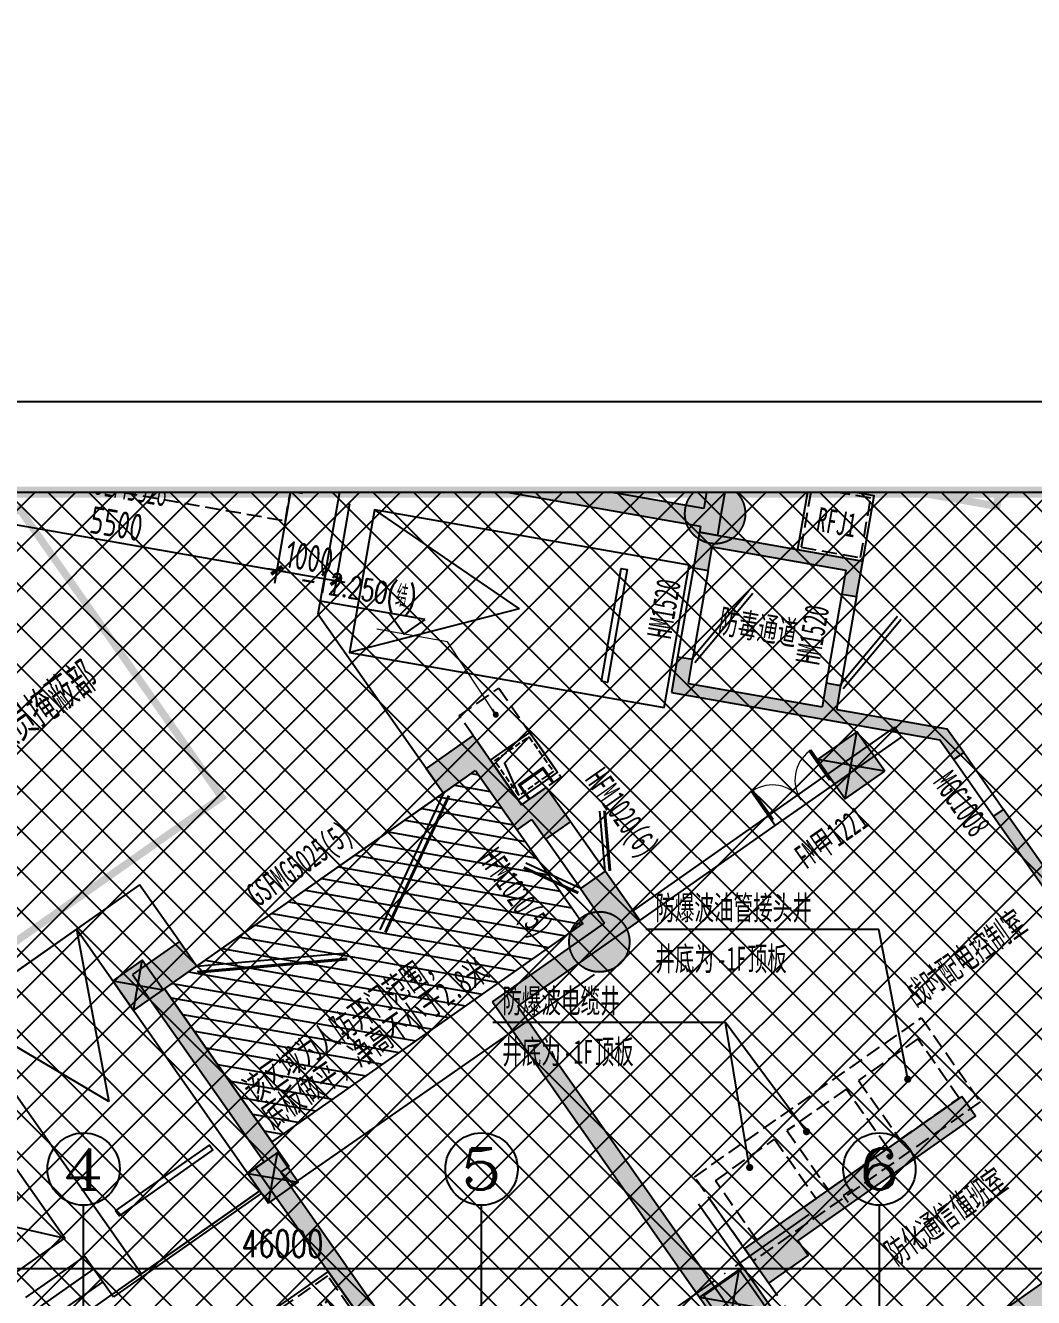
# Model space of a CAD drawing. Header units: millimetres. Extents: x 12325263 to 13848842, y -1463133 to 573208.
# Drawn here: x 12577032 to 12593753, y -1047318 to -1026216 of the extents above; entities that cross this region are included whole.
import ezdxf
from ezdxf.enums import TextEntityAlignment as Align
from ezdxf.xclip import XClip

# ---------------------------------------------------------------- set-up
doc = ezdxf.new("R2010")
doc.units = ezdxf.units.MM
doc.header["$LTSCALE"] = 1000
doc.header["$XCLIPFRAME"] = 0
for name, pattern in [('-2F平面$0$__DASH', [0.35, 0.25, -0.1]), ('-2F平面$0$DASH', [0.35, 0.25, -0.1]), ('__DASH', [0.35, 0.25, -0.1]), ('DASH', [0.35, 0.25, -0.1]), ('DOTE', [2.42, 2, -0.2, 0.02, -0.2])]:
    doc.linetypes.add(name, pattern=pattern)
for name, color, linetype in [('-2F平面$0$DIM-ELEV', 3, 'Continuous'), ('-2F平面$0$DIM-OTHER', 3, 'Continuous'), ('-2F平面$0$DIM_ELEV', 3, 'Continuous'), ('-2F平面$0$JZ-集水井', 5, 'Continuous'), ('-2F平面$0$PARTS-CAR公寓', 240, 'Continuous'), ('-2F平面$0$WALL-PARAPET', 7, 'Continuous'), ('-2F平面$0$WALL-SHATCH', 8, 'Continuous'), ('-3F平面$0$PARTS-CAR商业', 160, 'Continuous'), ('56号楼地下室墙柱$0$0q-柱0', 3, 'Continuous'), ('56号楼地下室墙柱$0$0q-柱填充', 5, 'Continuous'), ('A-AXIS', 16, 'DOTE'), ('A-COLS', 6, 'Continuous'), ('A-WALL-PATT', 8, 'Continuous'), ('A_WALL(防火墙)', 151, 'Continuous'), ('AXIS', 3, 'Continuous'), ('AXIS_TEXT', 7, 'Continuous'), ('DIM-PUB-4', 3, 'Continuous'), ('DRWD-F-TEXT', 142, 'Continuous'), ('DRWD-WINDOW', 2, 'Continuous'), ('fit', 2, 'Continuous'), ('PUB_HATCH', 8, 'Continuous'), ('PUB_TEXT', 7, 'Continuous'), ('ROAD-LINE', 20, 'Continuous'), ('TITLIN1', 7, 'Continuous'), ('WALL', 5, 'Continuous'), ('人防墙', 6, 'Continuous'), ('人防平时标注', 42, 'Continuous'), ('人防门', 60, 'Continuous'), ('人防门编号', 73, 'Continuous'), ('人防集水井', 62, 'Continuous'), ('地下室柱网$0$0q-柱0', 8, 'Continuous'), ('地下室柱网$0$0q-柱填充', 8, 'Continuous'), ('地下室柱网$0$1-0w-XR引用', 8, 'Continuous')]:
    doc.layers.add(name, color=color, linetype=linetype)
doc.layers.add('56号楼地下室墙柱$0$9', color=1, linetype='Continuous', plot=False)
doc.layers.add('地下室柱网$0$9', color=8, linetype='Continuous', plot=False)
doc.layers.add('人防文字', color=3, linetype='Continuous', lineweight=15)
doc.styles.add('-2F平面$0$Standard', font='simplex.shx', dxfattribs={"bigfont": 'gbcbig.shx'})
doc.styles.add('_TCH_AXIS', font='COMPLEX', dxfattribs={"bigfont": 'GBCBIG'})
doc.styles.add('_TCH_DIM_T3', font='SIMPLEX.shx', dxfattribs={"width": 0.705882, "bigfont": 'GBCBIG.shx'})
doc.styles.add('ACHT', font='simhei.ttf')
doc.styles.add('COMPLEX', font='COMPLEX')
doc.styles.get("Standard").update_dxf_attribs({"font": 'gbenor.shx', "bigfont": 'gbcbig.shx'})
doc.styles.add('TITXC', font='simhei.ttf')
doc.styles.add('TITXV', font='', dxfattribs={"width": 0.7})
doc.styles.add('YQ_DIM', font='SUPEROS.SHX', dxfattribs={"width": 0.8, "bigfont": 'HZDX.SHX'})
doc.styles.add('宋体-标注', font='', dxfattribs={"width": 0.6})
doc.styles.add('标注宋体', font='', dxfattribs={"width": 0.6})
doc.styles.get('TITXV').set_extended_font_data('SimSun')
doc.styles.get('宋体-标注').set_extended_font_data('SimSun')
doc.styles.get('标注宋体').set_extended_font_data('NSimSun')
doc.dimstyles.new('-2F平面$0$STANDARD', dxfattribs={"dimscale": 100, "dimtxt": 3.5, "dimasz": 1, "dimexe": 2.5, "dimexo": 3, "dimgap": 1.5, "dimtad": 1, "dimdec": 0, "dimzin": 0, "dimdsep": 46, "dimtxsty": '-2F平面$0$Standard', "dimblk": 'adgshg13--2F平面$0$_ArchTick', "dimcen": 0.09, "dimadec": 0, "dimazin": 0, "dimtfac": 1, "dimtdec": 0, "dimtix": 1, "dimtmove": 2, "dimatfit": 3, "dimfxl": 1, "dimtolj": 1, "dimtzin": 0, "dimarcsym": 0})
doc.dimstyles.new('_TCH_ARCH&&150', dxfattribs={"dimtxt": 446.25, "dimasz": 150, "dimexe": 375, "dimexo": 450, "dimgap": 189.375, "dimtad": 1, "dimdec": 0, "dimzin": 0, "dimdsep": 46, "dimtxsty": '_TCH_DIM_T3', "dimblk": 'asdggshdfhsg_ArchTick', "dimcen": 0.09, "dimclrt": 7, "dimazin": 2, "dimtfac": 1, "dimtdec": 0, "dimtix": 1, "dimtmove": 2, "dimatfit": 3, "dimfxl": 1, "dimtolj": 1, "dimtzin": 0, "dimarcsym": 0})
doc.dimstyles.new('yq150', dxfattribs={"dimscale": 150, "dimtxt": 3, "dimasz": 1, "dimexe": 1.5, "dimexo": 2, "dimgap": 0.5, "dimtad": 1, "dimdec": 0, "dimdsep": 46, "dimtxsty": 'YQ_DIM', "dimblk": 'adgshgYQTICK', "dimcen": 0, "dimclrd": 256, "dimclre": 256, "dimclrt": 7, "dimadec": 1, "dimazin": 2, "dimtfac": 1, "dimtdec": 0, "dimtix": 1, "dimtmove": 2, "dimatfit": 2, "dimfxl": 1, "dimtolj": 1, "dimtzin": 0, "dimarcsym": 0})

# ---------------------------------------------------------------- blocks, each defined once
blk = doc.blocks.new('横向图框_A0')
at = {"layer": 'TITLIN1'}
blk.add_lwpolyline([(0, 0), (1189, 0), (1189, 841), (0, 841)], close=True, dxfattribs=at)
at = {"layer": 'TITLIN1', "const_width": 1.2}
blk.add_lwpolyline([(25, 10), (1179, 10), (1179, 831), (25, 831)], close=True, dxfattribs=at)
blk.add_lwpolyline([(25, 10), (1179, 10), (1179, 831), (25, 831)], close=True, dxfattribs=at)
at = {"style": 'TITXV', "width": 0.8}
for tag, p in [('暖通', (3.13, 781)), ('智能化', (9.38, 781)), ('给排水', (15.63, 705)), ('建筑', (3.13, 705)), ('电气', (21.88, 705)), ('结构', (9.38, 705))]:
    blk.add_attdef(tag, text='', height=2.5, rotation=90, dxfattribs=at).set_placement(p, align=Align.MIDDLE_CENTER)
for tag, height, style, p in [('总工程师', 3, 'ACHT', (1143.11, 210.3)), ('审定', 3, 'ACHT', (1143.11, 202.3)), ('审核', 3, 'ACHT', (1143.11, 194.3)), ('设计总负责人1', 3, 'ACHT', (1143.11, 186.3)), ('设计总负责人2', 3, 'ACHT', (1143.11, 178.3)), ('设计总负责人3', 3, 'ACHT', (1143.11, 170.3)), ('专业负责人1', 3, 'ACHT', (1143.11, 162.3)), ('专业负责人2', 3, 'ACHT', (1143.11, 154.3)), ('专业负责人3', 3, 'ACHT', (1143.11, 146.3)), ('校核1', 3, 'ACHT', (1143.11, 138.3)), ('校核2', 3, 'ACHT', (1143.11, 130.3)), ('设计1', 3, 'ACHT', (1143.11, 122.3)), ('设计2', 3, 'ACHT', (1143.11, 114.3)), ('工程编号', 3, 'TITXC', (1142.31, 74.79)), ('专业', 3, 'TITXC', (1170.43, 74.79)), ('设计阶段', 3, 'TITXC', (1155.54, 67.78)), ('图号', 5, 'TITXC', (1140.34, 32.75)), ('出图日期', 3, 'ACHT', (1144.35, 24.29))]:
    blk.add_attdef(tag, text='', height=height, dxfattribs=dict(style=style)).set_placement(p, align=Align.MIDDLE_CENTER)
at = {"style": 'TITXC', "flags": 1}
for tag, height, p in [('建设单位', 3, (1149.82, 102.29)), ('工程名称', 3, (1149.82, 86.29)), ('图纸名称', 5, (1149.82, 51.04))]:
    blk.add_attdef(tag, text='', height=height, dxfattribs=at).set_placement(p, align=Align.MIDDLE_CENTER)
at = {"style": 'ACHT', "width": 0.8}
for tag, p in [('版本号', (1172.76, 32.79)), ('序号', (1172.76, 24.29))]:
    blk.add_attdef(tag, text='', height=3, dxfattribs=at).set_placement(p, align=Align.MIDDLE_CENTER)
blk = doc.blocks.new('*U20')
blk.add_blockref('横向图框_A0', (0, 0))
blk = doc.blocks.new('A$C15443CC7')
at = {"xscale": 150, "yscale": 150, "zscale": 150}
blk.add_blockref('*U20', (0, 0), dxfattribs=at)
blk = doc.blocks.new('asdgafgfasdfagfagasdgagadfgsdhgdRFJ1')
at = {"layer": '人防集水井'}
blk.add_lwpolyline([(-50, -1050), (1050, -1050), (1050, 50), (-50, 50)], close=True, dxfattribs=at)
at = {"layer": '人防集水井', "linetype": 'DASH'}
blk.add_lwpolyline([(0, -1000), (1000, -1000), (1000, 0), (0, 0)], close=True, dxfattribs=at)
at = {"layer": '人防集水井', "style": '标注宋体', "width": 0.6}
blk.add_text('RFJ1', height=400, dxfattribs=at).set_placement((186, -691))
blk = doc.blocks.new('asdgafgfasdfagfagasdgagadfgsdhgd$DorLib2D$00000182')
at = {"color": 0}
for p, q in [((-0.527, 0.113), (0.339, 0.613)), ((-0.5, 0.067), (0.366, 0.567))]:
    blk.add_line(p, q, dxfattribs=at)
blk = doc.blocks.new('asdgafgfasdfagfagasdgagadfgsdhgd$DorLib2D$00000002')
for p, q in [((-0.5, 0), (-0.5, 0.4875)), ((-0.475, 0.4875), (-0.5, 0.4875)), ((-0.475, 0), (-0.475, 0.4875)), ((0.475, 0), (0.475, 0.4875)), ((0.475, 0.4875), (0.5, 0.4875)), ((0.5, 0), (0.5, 0.4875)), ((-0.5, 0), (-0.475, 0)), ((0.5, 0), (0.475, 0))]:
    blk.add_line(p, q)
at = {"lineweight": 13}
for centre, start, end in [((-0.4875, 0), 0, 88.53072), ((0.4875, 0), 91.46928, 180)]:
    blk.add_arc(centre, 0.4875, start, end, dxfattribs=at)
blk = doc.blocks.new('asdgafgfasdfagfagasdgagadfgsdhgd$DorLib2D$00000211')
at = {"color": 0}
for p, q in [((-0.5, 0.05), (-0.067, 0.3)), ((0.5, 0.05), (0.067, 0.3))]:
    blk.add_line(p, q, dxfattribs=at)
at = {"color": 0, "const_width": 0.01}
for points in [[(-0.51, 0.0673), (-0.077, 0.3173)], [(0.51, 0.0673), (0.077, 0.3173)]]:
    blk.add_lwpolyline(points, dxfattribs=at)
blk = doc.blocks.new('asdgafgfasdfagfagasdgagadfgsdhgd$DorLib2D$00000202')
at = {"color": 0}
for p, q in [((-0.5, 0.25), (0.366, 0.75)), ((-0.54, -0.319), (0.326, -0.819)), ((-0.5, -0.25), (0.366, -0.75))]:
    blk.add_line(p, q, dxfattribs=at)
at = {"color": 0, "const_width": 0.05}
blk.add_lwpolyline([(-0.54, 0.319), (0.326, 0.819)], dxfattribs=at)
blk = doc.blocks.new('asdgafgf20230228-rf2')
at = {"layer": 'PUB_HATCH'}
for points in [[(18258, 91978), (17984, 92152), (16686, 84756), (16758, 84591), (16955, 84556)], [(16758, 84591), (16686, 84756), (10431, 85854), (10379, 85559), (16634, 84460)], [(16758, 84591), (16634, 84460), (16617, 84362), (16912, 84310), (16955, 84556)], [(16617, 84362), (16513, 83771), (16759, 83728), (16828, 84122)], [(16617, 84362), (16828, 84122), (19044, 83733), (19325, 83886)], [(19044, 83733), (18975, 83339), (19221, 83295), (19325, 83886)], [(16430, 81856), (16500, 82250), (16253, 82294), (16150, 81703)], [(16430, 81856), (16150, 81703), (18760, 81244), (18766, 81379), (18647, 81467)], [(18893, 81424), (18962, 81818), (18716, 81861), (18647, 81467), (18766, 81379)], [(18766, 81379), (18760, 81244), (20604, 80921), (20720, 81103), (18893, 81424)], [(20604, 80921), (20833, 80593), (20997, 80708), (20720, 81103)], [(12860, 80991), (12082, 80445), (12369, 80036), (12901, 80409)], [(12860, 80991), (12901, 80409), (13590, 79426), (13664, 79844)], [(13664, 79844), (13590, 79426), (13836, 79599), (14073, 80131)], [(13836, 79599), (14066, 79271), (14475, 79558), (14073, 80131)], [(23667, 76901), (21657, 79766), (21494, 79651), (23503, 76786)], [(15623, 77921), (15049, 78740), (14640, 78452), (15042, 77879)], [(13182, 76575), (13600, 76502), (15623, 77921), (15042, 77879)], [(7743, 76792), (8275, 77165), (7988, 77574), (7211, 77029)], [(7743, 76792), (7211, 77029), (9392, 73918), (9810, 73844)], [(13600, 76502), (13182, 76575), (18524, 68958), (18668, 69100), (18626, 69335)], [(9252, 73819), (9670, 73746), (9810, 73844), (9392, 73918)], [(9670, 73746), (9252, 73819), (12300, 69473), (12508, 69351), (12623, 69535)], [(18668, 69100), (18856, 69007), (24604, 73039), (24428, 73261), (24252, 73280), (18626, 69335)]]:
    blk.add_hatch(color=256, dxfattribs=at).paths.add_polyline_path(points)
at = {"layer": '人防平时标注'}
h = blk.add_hatch(dxfattribs=at)
h.set_pattern_fill('ANSI31', color=8, scale=150, angle=-54.9588)
h.set_pattern_definition([(350.0412385, (-7982767.95, 6273160.4), (41.1811753, 234.537047), [])])
h.paths.add_polyline_path([(12901, 80409), (14681, 77871), (9523, 74254), (7743, 76792)])
at = {"layer": '人防墙'}
for p, q in [((17984, 92152), (16686, 84756)), ((18258, 91978), (16955, 84556)), ((16686, 84756), (10431, 85854)), ((16634, 84460), (10379, 85559)), ((16634, 84460), (16617, 84362)), ((16955, 84556), (16912, 84310)), ((16617, 84362), (16513, 83771)), ((16617, 84362), (19325, 83886)), ((16912, 84310), (16617, 84362)), ((16759, 83728), (16828, 84122)), ((16828, 84122), (19044, 83733)), ((19221, 83295), (19325, 83886)), ((16513, 83771), (16759, 83728)), ((19044, 83733), (18975, 83339)), ((18975, 83339), (19221, 83295)), ((16253, 82294), (16150, 81703)), ((16500, 82250), (16253, 82294)), ((16430, 81856), (16500, 82250)), ((16150, 81703), (18760, 81244)), ((16430, 81856), (18647, 81467)), ((18716, 81861), (18647, 81467)), ((18962, 81818), (18716, 81861)), ((18893, 81424), (18962, 81818)), ((18760, 81244), (20604, 80921)), ((18893, 81424), (20720, 81103)), ((19848, 81128), (18738, 80350)), ((19963, 80964), (19848, 81128)), ((20997, 80708), (20720, 81103)), ((12860, 80991), (12082, 80445)), ((12860, 80991), (13664, 79844)), ((18853, 80186), (19963, 80964)), ((20604, 80921), (20833, 80593)), ((20833, 80593), (20997, 80708)), ((12082, 80445), (12369, 80036)), ((12369, 80036), (12901, 80409)), ((12901, 80409), (13590, 79426)), ((18738, 80350), (18853, 80186)), ((13664, 79844), (14073, 80131)), ((14475, 79558), (14073, 80131)), ((21657, 79766), (21494, 79651)), ((23667, 76901), (21657, 79766)), ((13590, 79426), (13836, 79599)), ((13836, 79599), (14066, 79271)), ((14066, 79271), (14475, 79558)), ((17756, 79661), (15508, 78085)), ((17871, 79497), (17756, 79661)), ((21494, 79651), (23503, 76786)), ((15623, 77921), (17871, 79497)), ((15049, 78740), (14640, 78452)), ((15623, 77921), (15049, 78740)), ((14640, 78452), (15042, 77879)), ((15508, 78085), (15623, 77921)), ((13182, 76575), (15042, 77879)), ((13600, 76502), (15623, 77921)), ((7988, 77574), (7211, 77029)), ((8275, 77165), (7988, 77574)), ((7211, 77029), (9392, 73918)), ((7743, 76792), (8275, 77165)), ((7743, 76792), (9810, 73844)), ((13182, 76575), (18524, 68958)), ((13600, 76502), (18626, 69335)), ((9252, 73819), (9392, 73918)), ((9252, 73819), (12300, 69473)), ((9670, 73746), (9810, 73844)), ((9670, 73746), (12623, 69535)), ((18626, 69335), (24252, 73280))]:
    blk.add_line(p, q, dxfattribs=at)
at = {"layer": '人防墙', "linetype": '__DASH', "elevation": 0}
for points in [[(20296, 76308), (21273, 74916), (17506, 72275), (16530, 73667)], [(20235, 75960), (19253, 75271), (19942, 74288), (20924, 74977)], [(19048, 75127), (18066, 74438), (18755, 73456), (19737, 74145)], [(17861, 74295), (18550, 73312), (17567, 72623), (16878, 73606)]]:
    blk.add_lwpolyline(points, close=True, dxfattribs=at)
at = {"layer": '人防平时标注', "elevation": 0}
blk.add_lwpolyline([(12901, 80409), (14681, 77871), (9523, 74254), (7743, 76792)], close=True, dxfattribs=at)
at = {"layer": '人防文字', "const_width": 125, "elevation": 0}
for points in [[(19206, 87288), (21900, 86815), (21546, 84796), (18851, 85269)], [(-457, 80696), (5333, 84756), (8690, 79969), (2900, 75909)]]:
    blk.add_lwpolyline(points, close=True, dxfattribs=at)
at = {"layer": '人防门'}
for p, q in [((16513, 83771, 0), (16253, 82294, 0)), ((16759, 83728, 0), (16500, 82250, 0)), ((18975, 83339, 0), (18716, 81861, 0)), ((19221, 83295, 0), (18962, 81818, 0)), ((20997, 80708, 0), (21657, 79766, 0)), ((20833, 80593, 0), (21494, 79651, 0)), ((17756, 79661, 0), (18738, 80350, 0)), ((17871, 79497, 0), (18853, 80186, 0)), ((15049, 78740, 0), (14475, 79558, 0)), ((14640, 78452, 0), (14066, 79271, 0))]:
    blk.add_line(p, q, dxfattribs=at)
at = {"layer": '人防门', "linetype": 'DASH'}
for p, q in [((20997, 80708), (20833, 80593)), ((21494, 79651), (21657, 79766))]:
    blk.add_line(p, q, dxfattribs=at)
at = {"layer": '人防门', "const_width": 50, "elevation": 0}
blk.add_lwpolyline([(15129, 78747), (15041, 79743)], dxfattribs=at)
at = {"layer": '人防门编号'}
for p, q in [((19587, 77774), (15724, 77774)), ((20070, 75291), (19587, 77774)), ((20070, 75291), (19587, 77774)), ((17049, 76230), (13186, 76230)), ((18391, 74420), (17049, 76230)), ((18391, 74420), (17049, 76230)), ((17447, 73827), (17049, 76230))]:
    blk.add_line(p, q, dxfattribs=at)
at = {"layer": '人防门编号', "const_width": 60}
for points in [[(20075, 75261, 1), (20064, 75320, 1)], [(20075, 75261, 1), (20064, 75320, 1)], [(18409, 74396, 1), (18374, 74445, 1)], [(18409, 74396, 1), (18374, 74445, 1)], [(17452, 73797, 1), (17442, 73856, 1)]]:
    blk.add_lwpolyline(points, format="xyb", close=True, dxfattribs=at)
at = {"layer": '人防门', "ltscale": 1000}
for name, p, xscale, yscale, zscale, rotation in [('asdgafgfasdfagfagasdgagadfgsdhgd$DorLib2D$00000182', (16506, 83011), -1500, 1500, 250, 260.0412876180766), ('asdgafgfasdfagfagasdgagadfgsdhgd$DorLib2D$00000182', (18969, 82578), -1500, 1500, 250, 260.0412845501479), ('asdgafgfasdfagfagasdgagadfgsdhgd$DorLib2D$00000211', (10179, 78805), -5000, 5000, 500, 215.0407026735969)]:
    blk.add_blockref(name, p, dxfattribs=dict(at, xscale=xscale, yscale=yscale, zscale=zscale, rotation=rotation))
at = {"layer": '人防门'}
for name, p, xscale, yscale, zscale, rotation in [('asdgafgfasdfagfagasdgagadfgsdhgd$DorLib2D$00000002', (18304, 79923), 1200, 1200, 200, 35.04125048814047), ('asdgafgfasdfagfagasdgagadfgsdhgd$DorLib2D$00000202', (14557, 79005), 1000, 1000, 500, 125.0405698036061)]:
    blk.add_blockref(name, p, dxfattribs=dict(at, xscale=xscale, yscale=yscale, zscale=zscale, rotation=rotation))
at = {"layer": '人防集水井'}
for p, rotation in [((18472, 85102, 0), 350.0412492543688), ((9627, 71456, 0), 35.04124933364147)]:
    blk.add_blockref('asdgafgfasdfagfagasdgagadfgsdhgdRFJ1', p, dxfattribs=dict(at, rotation=rotation))
at = {"layer": 'PUB_TEXT', "style": '宋体-标注', "width": 0.6}
for s, p in [('防爆波油管接头井', (15882, 77936)), ('井底为', (15882, 77091)), ('-1F', (16902, 77091)), ('顶板', (17413, 77091)), ('防爆波电缆井', (13344, 76392)), ('井底为', (13344, 75547)), ('顶板', (14875, 75547)), ('-1F', (14364, 75547))]:
    blk.add_text(s, height=396.5, dxfattribs=at).set_placement(p)
at = {"layer": '人防平时标注', "style": '标注宋体', "width": 0.65}
for s, p in [('该区域为人防开门范围，', (9225, 74896, 0)), ('底板做平，净高不小于2.8米', (9532, 74458, 0))]:
    blk.add_text(s, height=400, rotation=35.0412, dxfattribs=at).set_placement(p)
at = {"layer": '人防文字', "style": '标注宋体', "width": 0.6}
for s, height, rotation, p in [('防毒通道', 400, 350.0412, (16909, 82706, 0)), ('战时功能：防空专业队队员掩蔽部', 500, 35.0412, (1652, 78330, 0)), ('战时配电控制室', 400, 35.0413, (20200, 76481, 0)), ('防化通信值班室', 400, 35.0413, (19875, 72196, 0))]:
    blk.add_text(s, height=height, rotation=rotation, dxfattribs=at).set_placement(p)
at = {"layer": '人防门编号', "style": '标注宋体', "width": 0.6}
for s, rotation, p in [('HM1520', 80.0412, (16137, 82578, 0)), ('HM1520', 80.0412, (18599, 82146, 0)), ('HFM1020(6)', 305.0406, (14704, 80265, 0)), ('MGC1008', 305.0413, (20477, 80214, 0)), ('FM甲1221', 35.0412, (18381, 78762, 0)), ('GSFMG5025(5)', 35.0407, (9293, 78137, 0)), ('HFM1020(5)', 305.0406, (12940, 78939, 0))]:
    blk.add_text(s, height=400, rotation=rotation, dxfattribs=at).set_placement(p)
blk = doc.blocks.new('_FZH')
blk.add_lwpolyline([(-0.5, -0.5), (0.5, -0.5), (0.5, 0.5), (-0.5, 0.5)], close=True)
at = {"layer": 'PUB_HATCH'}
blk.add_solid([(-0.5, -0.5), (0.5, -0.5), (-0.5, 0.5), (0.5, 0.5)], dxfattribs=at)
blk = doc.blocks.new('1-3F')
at = {"layer": 'A-COLS', "xscale": 799.9999999987996, "yscale": 799.9999999987996, "zscale": 799.9999999987996, "rotation": 215.0413537888287}
blk.add_blockref('_FZH', (-15454, 88503), dxfattribs=at)
blk = doc.blocks.new('adgshg13--2F平面$0$A$C7F010FC0')
at = {"layer": '-2F平面$0$WALL-SHATCH'}
h = blk.add_hatch(color=256, dxfattribs=at)
h.dxf.hatch_style = 1
h.paths.add_polyline_path([(-60384, -16881), (-763, 197), (12588, -13153), (12588, -157996), (-162965, -188820), (-171262, -180523), (-171262, -31311), (-150707, -10756), (-131860, -7981), (-99162, -7981), (-99162, -4981), (-76620, -4981), (-70108, -16881)], flags=16)
h.paths.add_polyline_path([(-60091, -16381), (-647, 647), (12988, -12988), (12988, -158332), (-163101, -189250), (-171662, -180689), (-171662, -31145), (-150778, -10261), (-131897, -7481), (-99562, -7481), (-99562, -4581), (-76366, -4581), (-69908, -16381)])
blk = doc.blocks.new('adgshgbj--2F平面$0$报建车道-2')
at = {"layer": 'ROAD-LINE'}
for p, q in [((133650, -31500), (133650, -48581)), ((136038, -50969), (133650, -48581)), ((131513, -53514), (128486, -56541)), ((132326, -54328), (131513, -53514))]:
    blk.add_line(p, q, dxfattribs=at)
blk = doc.blocks.new('adgshg13--2F平面$0$_ArchTick')
at = {"color": 0, "linetype": 'ByBlock', "const_width": 0.4}
blk.add_lwpolyline([(-0.5, -0.5), (0.5, 0.5)], dxfattribs=at)
blk = doc.blocks.new('adgshg13--2F平面$0$_Dot')
at = {"color": 0, "linetype": 'ByBlock', "lineweight": -2}
blk.add_line((-0.5, 0), (-1, 0), dxfattribs=at)
at = {"color": 0, "linetype": 'ByBlock', "const_width": 0.5}
blk.add_lwpolyline([(-0.25, 0, 1), (0.25, 0, 1)], format="xyb", close=True, dxfattribs=at)
blk = doc.blocks.new('adgshg13--2F平面$0$Lmark11')
blk.add_line((-250, 250), (1250, 250))
blk.add_lwpolyline([(-250, 250), (250, 250), (0, 0), (-250, 250)], close=True)
at = {"color": 7, "style": '-2F平面$0$Standard', "width": 0.8}
blk.add_attdef('LMARK', text='', height=180, rotation=0, dxfattribs=at).set_placement((1137, 325), align=Align.RIGHT)
blk = doc.blocks.new('adgshgYQTICK')
blk.add_line((-1, 0), (1, 0))
at = {"const_width": 0.4}
blk.add_lwpolyline([(0.53, 0.53), (-0.53, -0.53)], dxfattribs=at)
blk = doc.blocks.new('*D1092')
at = {"layer": 'Defpoints', "color": 0, "transparency": 16777216}
for p in [(522696, 154513), (523696, 154513), (523696, 152919)]:
    blk.add_point(p, dxfattribs=at)
at = {"layer": 'DIM-PUB-4', "lineweight": -2, "transparency": 16777216}
for p, q in [((522696, 154213), (522696, 152694)), ((523696, 154213), (523696, 152694)), ((522846, 152919), (523546, 152919))]:
    blk.add_line(p, q, dxfattribs=at)
at = {"layer": 'DIM-PUB-4', "lineweight": -2, "transparency": 16777216, "xscale": 150, "yscale": 150, "zscale": 150, "rotation": 180}
blk.add_blockref('adgshgYQTICK', (522696, 152919), dxfattribs=at)
at = {"layer": 'DIM-PUB-4', "lineweight": -2, "transparency": 16777216, "xscale": 150, "yscale": 150, "zscale": 150}
blk.add_blockref('adgshgYQTICK', (523696, 152919), dxfattribs=at)
at = {"layer": 'DIM-PUB-4', "color": 7, "transparency": 16777216, "insert": (523196, 153219), "char_height": 450, "attachment_point": 5, "style": 'YQ_DIM'}
blk.add_mtext('\\A1;1000', dxfattribs=at)
blk = doc.blocks.new('*D1093')
at = {"layer": 'Defpoints', "color": 0, "transparency": 16777216}
for p in [(517196, 154513), (522696, 154513), (522696, 152919)]:
    blk.add_point(p, dxfattribs=at)
at = {"layer": 'DIM-PUB-4', "lineweight": -2, "transparency": 16777216}
for p, q in [((517196, 154213), (517196, 152694)), ((522696, 154213), (522696, 152694)), ((517346, 152919), (522546, 152919))]:
    blk.add_line(p, q, dxfattribs=at)
at = {"layer": 'DIM-PUB-4', "lineweight": -2, "transparency": 16777216, "xscale": 150, "yscale": 150, "zscale": 150, "rotation": 180}
blk.add_blockref('adgshgYQTICK', (517196, 152919), dxfattribs=at)
at = {"layer": 'DIM-PUB-4', "lineweight": -2, "transparency": 16777216, "xscale": 150, "yscale": 150, "zscale": 150}
blk.add_blockref('adgshgYQTICK', (522696, 152919), dxfattribs=at)
at = {"layer": 'DIM-PUB-4', "color": 7, "transparency": 16777216, "insert": (519946, 153219), "char_height": 450, "attachment_point": 5, "style": 'YQ_DIM'}
blk.add_mtext('\\A1;5500', dxfattribs=at)
blk = doc.blocks.new('adgshg2qbj-gycw-bj-13-CAR-14')
for p, q in [((1200, -2850), (0, -5500)), ((2400, -5500), (1200, -2850))]:
    blk.add_line(p, q)
blk.add_lwpolyline([(0, -200), (2400, -200), (2400, -5500), (0, -5500)], close=True)
at = {"extrusion": (-0.000447791, -3.39708e-15, 1), "elevation": -1}
blk.add_lwpolyline([(250, -1300), (2150, -1300), (2150, -1200), (250, -1200)], close=True, dxfattribs=at)
blk = doc.blocks.new('adgshg2qbj-gycw-bj-13--2F平面$0$CAR-14')
for p, q in [((1200, -2850), (0, -5500)), ((2400, -5500), (1200, -2850))]:
    blk.add_line(p, q)
blk.add_lwpolyline([(0, -200), (2400, -200), (2400, -5500), (0, -5500)], close=True)
at = {"extrusion": (-0.000447791, -3.39708e-15, 1), "elevation": -1}
blk.add_lwpolyline([(250, -1300), (2150, -1300), (2150, -1200), (250, -1200)], close=True, dxfattribs=at)
blk = doc.blocks.new('adgshg2qbj-syc-bj-13-CAR-14')
blk.add_lwpolyline([(0, -200), (2400, -200), (2400, -5500), (0, -5500)], close=True)
blk.add_lwpolyline([(2400, -5500), (0, -2850), (2400, -200)])
at = {"extrusion": (-0.000447791, -3.39708e-15, 1), "elevation": -1}
blk.add_lwpolyline([(250, -1300), (2150, -1300), (2150, -1200), (250, -1200)], close=True, dxfattribs=at)
blk = doc.blocks.new('*U492')
at = {"layer": '地下室柱网$0$0q-柱0'}
blk.add_lwpolyline([(-300, -300), (300, -300), (300, 300), (-300, 300)], close=True, dxfattribs=at)
at = {"layer": '地下室柱网$0$0q-柱填充'}
blk.add_solid([(-300, 300), (300, 300), (-300, -300), (300, -300)], dxfattribs=at)
at = {"layer": '地下室柱网$0$9'}
for p, q in [((-300, 300), (300, -300)), ((-300, -300), (300, 300))]:
    blk.add_line(p, q, dxfattribs=at)
blk = doc.blocks.new('*U499')
at = {"layer": '地下室柱网$0$0q-柱填充'}
h = blk.add_hatch(color=256, dxfattribs=at)
h.dxf.hatch_style = 1
edge = h.paths.add_edge_path()
edge.add_arc((0, 0), 500, 0, 360)
at = {"layer": '地下室柱网$0$0q-柱0'}
blk.add_circle((0, 0), 500, dxfattribs=at)
blk = doc.blocks.new('*U495')
at = {"layer": '地下室柱网$0$0q-柱0'}
blk.add_lwpolyline([(-400, -400), (400, -400), (400, 400), (-400, 400)], close=True, dxfattribs=at)
at = {"layer": '地下室柱网$0$0q-柱填充'}
blk.add_solid([(-400, 400), (400, 400), (-400, -400), (400, -400)], dxfattribs=at)
at = {"layer": '地下室柱网$0$9'}
for p, q in [((-400, 400), (400, -400)), ((-400, -400), (400, 400))]:
    blk.add_line(p, q, dxfattribs=at)
blk = doc.blocks.new('adgshg56号楼地下室墙柱')
at = {"layer": '56号楼地下室墙柱$0$0q-柱填充'}
h = blk.add_hatch(color=256, dxfattribs=at)
h.dxf.hatch_style = 1
h.paths.add_polyline_path([(-10550, 1000), (-14950, 1000), (-14950, 300), (-14150, 300), (-14150, 600), (-10550, 600)])
at = {"layer": '56号楼地下室墙柱$0$0q-柱0'}
blk.add_lwpolyline([(-10550, 1000), (-14950, 1000), (-14950, 300), (-14150, 300), (-14150, 600), (-10550, 600)], close=True, dxfattribs=at)
at = {"layer": '56号楼地下室墙柱$0$9'}
for q in [(-13100, 645), (-12915, 780)]:
    blk.add_line((-13100, 780), q, dxfattribs=at)
blk = doc.blocks.new('_AXISO')
blk.add_circle((0, 0), 0.5)
at = {"layer": 'AXIS_TEXT', "style": 'COMPLEX', "width": 1.041667}
blk.add_attdef('A', text='', height=0.56, dxfattribs=at).set_placement((-0.25, -0.28), (0.25, -0.28), align=Align.FIT)
blk = doc.blocks.new('ASDFASDFASFSDF')
at = {"layer": 'A-AXIS'}
for p, q in [((601.3, 11247.1), (11654, -4513.6)), ((437.5, 11132.3), (11490.2, -4628.4)), ((-6875, 4538.5), (2272.7, 10953.7))]:
    blk.add_line(p, q, dxfattribs=at)
blk = doc.blocks.new('asdggshdfhsg_ArchTick')
at = {"color": 0, "linetype": 'ByBlock', "const_width": 0.4}
blk.add_lwpolyline([(-0.5, -0.5), (0.5, 0.5)], dxfattribs=at)
blk = doc.blocks.new('*D5248')
at = {"layer": 'AXIS', "color": 0, "lineweight": -2, "transparency": 16777216}
for p, q in [((12424867, 1082540), (12424867, 1085415)), ((12470867, 1082540), (12470867, 1085415)), ((12425017, 1085040), (12470717, 1085040))]:
    blk.add_line(p, q, dxfattribs=at)
at = {"layer": 'Defpoints', "color": 0, "transparency": 16777216}
for p in [(12470867, 1085040), (12424867, 1082090), (12470867, 1082090)]:
    blk.add_point(p, dxfattribs=at)
at = {"layer": 'AXIS', "color": 0, "lineweight": -2, "transparency": 16777216, "xscale": 150, "yscale": 150, "zscale": 150, "rotation": 180}
blk.add_blockref('asdggshdfhsg_ArchTick', (12424867, 1085040), dxfattribs=at)
at = {"layer": 'AXIS', "color": 0, "lineweight": -2, "transparency": 16777216, "xscale": 150, "yscale": 150, "zscale": 150}
blk.add_blockref('asdggshdfhsg_ArchTick', (12470867, 1085040), dxfattribs=at)
at = {"layer": 'AXIS', "color": 7, "transparency": 16777216, "insert": (12447867, 1085452), "char_height": 446.2, "attachment_point": 5, "style": '_TCH_DIM_T3'}
blk.add_mtext('\\A1;46000', dxfattribs=at)
blk = doc.blocks.new('adgshg13--2F平面$0$J-集水井-2F')
at = {"layer": '-2F平面$0$JZ-集水井', "linetype": '-2F平面$0$__DASH'}
blk.add_lwpolyline([(149113, 146793), (149678, 147359), (150951, 146086), (150385, 145520)], close=True, dxfattribs=at)
at = {"layer": '-2F平面$0$JZ-集水井'}
for points in [[(150315, 146722), (150880, 146157), (150315, 145591), (149749, 146157)], [(150633, 146164), (150308, 145838), (150506, 145640), (150492, 145626), (150279, 145838), (150633, 146192), (150845, 145980), (150831, 145966)]]:
    blk.add_lwpolyline(points, close=True, dxfattribs=at)
at = {"layer": '-2F平面$0$JZ-集水井', "linetype": '-2F平面$0$DASH', "ltscale": 0.4}
blk.add_lwpolyline([(150315, 146652), (150810, 146157), (150315, 145662), (149820, 146157)], close=True, dxfattribs=at)
at = {"layer": '-2F平面$0$JZ-集水井'}
blk.add_lwpolyline([(150315, 146652), (149990, 146152), (150315, 145662)], dxfattribs=at)
at = {"layer": '-2F平面$0$DIM-ELEV'}
ref = blk.add_blockref('adgshg13--2F平面$0$Lmark11', (147981, 147970), dxfattribs=dict(at, xscale=-1.200000000000001, yscale=1.200000000000001, zscale=1.200000000000001))
ref.add_attrib('LMARK', '-12.250(结)', dxfattribs={"layer": '0', "color": 7, "height": 360, "style": '-2F平面$0$Standard', "width": 0.7}).set_placement((148072, 148407), align=Align.RIGHT)
at = {"layer": '-2F平面$0$DIM_ELEV'}
blk.add_leader([(149707, 146917), (148710, 147970), (147516, 147970)], dimstyle='-2F平面$0$STANDARD', override={"dimscale": 1, "dimtxt": 6000, "dimasz": 100, "dimtad": 0, "dimldrblk": 'adgshg13--2F平面$0$_Dot', "dimlwd": 20}, dxfattribs=at)
blk = doc.blocks.new('A$C2A3E77E8')
at = {"layer": '-2F平面$0$DIM-OTHER'}
blk.add_lwpolyline([(534750.3, 136015.9, 0, 150, 0), (534326, 136440.1, 0, 0, 0), (525946.8, 144819.4, 0, 0, 0)], format="xyseb", dxfattribs=at)
at = {"layer": '-2F平面$0$WALL-PARAPET'}
for p, q in [((522524.8, 146221.1), (526060.3, 149756.6)), ((524685.2, 142899), (529047.7, 147228))]:
    blk.add_line(p, q, dxfattribs=at)
at = {"layer": 'DRWD-WINDOW', "color": 1, "linetype": 'DASH'}
for p, q in [((522695.5, 153752.2), (522695.5, 154352.2)), ((517195.5, 153752.3), (522695.5, 153752.2))]:
    blk.add_line(p, q, dxfattribs=at)
at = {"layer": 'fit'}
for p, q in [((524200.4, 142734.8), (522079.1, 140613.5)), ((524235.8, 142699.5), (522114.5, 140578.2)), ((521527.6, 141165.1), (520679, 140316.5)), ((521711.4, 140981.2), (520862.9, 140132.7)), ((521527.6, 141165.1), (522114.5, 140578.2)), ((521895.3, 140797.4), (521046.7, 139948.8)), ((522079.1, 140613.5), (521230.6, 139765))]:
    blk.add_line(p, q, dxfattribs=at)
at = {"layer": 'WALL'}
for p, q in [((522895.5, 154252.2), (522895.5, 154652.2)), ((522695.5, 154252.2), (522895.5, 154252.2))]:
    blk.add_line(p, q, dxfattribs=at)
at = {"layer": '-2F平面$0$PARTS-CAR公寓'}
for name, p, xscale, rotation in [('adgshg2qbj-gycw-bj-13--2F平面$0$CAR-14', (529618.9, 151786.8), -1.000000000000003, 270), ('adgshg2qbj-gycw-bj-13-CAR-14', (522644.8, 140896.4), -1.000000000000001, 225.0000000088703)]:
    blk.add_blockref(name, p, dxfattribs=dict(at, xscale=xscale, rotation=rotation))
at = {"layer": '-3F平面$0$PARTS-CAR商业', "xscale": -1.000000000000001, "rotation": 225.0000000088703}
blk.add_blockref('adgshg2qbj-syc-bj-13-CAR-14', (519593.8, 139563.3), dxfattribs=at)
at = {"linetype": '-2F平面$0$__DASH'}
blk.add_blockref('adgshg13--2F平面$0$J-集水井-2F', (376983, 4271.8), dxfattribs=at)
blk.add_blockref('adgshgbj--2F平面$0$报建车道-2', (389845.5, 200902.2))
for name, p, rotation in [('*U499', (529695.5, 155102.2), 89.99999998482177), ('*U495', (532639, 151380.3), 135), ('*U499', (529032.8, 147774.1), 135), ('*U492', (521619.5, 145740), 45), ('*U492', (524377.2, 142982.3), 45), ('*U495', (532255, 142258.7), 45)]:
    blk.add_blockref(name, p, dxfattribs=dict(rotation=rotation))
at = {"layer": 'WALL', "color": 1}
blk.add_blockref('adgshg13--2F平面$0$A$C7F010FC0', (561507.9, 205483.1), dxfattribs=at)
at = {"layer": '地下室柱网$0$1-0w-XR引用', "rotation": 45.00000001821384}
blk.add_blockref('adgshg56号楼地下室墙柱', (543563.8, 153042), dxfattribs=at)
at = {"layer": 'DRWD-F-TEXT', "width": 0.6}
blk.add_text('FJLM5526', height=450, rotation=0, dxfattribs=at).set_placement((519338.8, 153636.4))
at = {"layer": 'DIM-PUB-4'}
for base, p1, p2, angle, picture, middle in [((522695.5, 152919.3), (517195.5, 154512.7), (522695.5, 154512.7), 0, '*D1093', (519945.5, 153219.3)), ((523695.5, 152919.3), (522695.5, 154512.7), (523695.5, 154512.7), 360, '*D1092', (523195.5, 153219.3))]:
    dim = blk.add_linear_dim(base=base, p1=p1, p2=p2, angle=angle, dimstyle='yq150', dxfattribs=at)
    dim.commit()
    dim.dimension.update_dxf_attribs({"geometry": picture, "text_midpoint": middle, "dimtype": 129})
blk = doc.blocks.new('qlzw')
at = {"layer": 'AXIS'}
for p, q in [((12444566.8, 1082089.8), (12444566.8, 1086089.8)), ((12451166.8, 1082089.8), (12451166.8, 1086089.8)), ((12457766.8, 1082089.8), (12457766.8, 1086089.8))]:
    blk.add_line(p, q, dxfattribs=at)
blk.add_blockref('ASDFASDFASFSDF', (12454326.8, 1074982.1))
ref = blk.add_blockref('_AXISO', (12444566.8, 1086689.8), dxfattribs=dict(at, xscale=1200, yscale=1200, zscale=1200))
ref.add_attrib('A', '4', dxfattribs={"layer": 'AXIS_TEXT', "height": 678.8, "style": '_TCH_AXIS', "width": 1.3125}).set_placement((12444227.4, 1086350.3), (12444906.2, 1086350.3), align=Align.FIT)
ref = blk.add_blockref('_AXISO', (12451166.8, 1086689.8), dxfattribs=dict(at, xscale=1200, yscale=1200, zscale=1200))
ref.add_attrib('A', '5', dxfattribs={"layer": 'AXIS_TEXT', "height": 678.8, "style": '_TCH_AXIS', "width": 1.5}).set_placement((12450827.4, 1086350.3), (12451506.2, 1086350.3), align=Align.FIT)
ref = blk.add_blockref('_AXISO', (12457766.8, 1086689.8), dxfattribs=dict(at, xscale=1200, yscale=1200, zscale=1200))
ref.add_attrib('A', '6', dxfattribs={"layer": 'AXIS_TEXT', "height": 678.8, "style": '_TCH_AXIS', "width": 1.5}).set_placement((12457427.4, 1086350.3), (12458106.2, 1086350.3), align=Align.FIT)
dim = blk.add_aligned_dim(p1=(12424866.8, 1082089.8), p2=(12470866.8, 1082089.8), distance=2950, dimstyle='_TCH_ARCH&&150', dxfattribs=at)
dim.commit()
dim.dimension.update_dxf_attribs({"geometry": '*D5248', "text_midpoint": (12447866.8, 1085452.3)})

msp = doc.modelspace()

# ---------------------------------------------------------------- hatches: boundary and pattern name
at = {"layer": 'A-WALL-PATT'}
h = msp.add_hatch(dxfattribs=at)
h.set_pattern_fill('ANSI37', color=252, scale=300)
h.set_pattern_definition([(45, (0, 0), (-336.759605, 336.759605), []), (135, (0, 0), (-336.759605, -336.759605), [])])
h.paths.add_polyline_path([(12564696.8, -1148386.8), (12504241.6, -1148387), (12504241.6, -1033958), (12634041.3, -1033958), (12627844.5, -1069250.3), (12616665.5, -1067287.4), (12616902.5, -1065937.9), (12610631.1, -1064836.8), (12604673.6, -1064836.8), (12597896.8, -1064836.8), (12597896.8, -1060786.8), (12593492.1, -1060786.8), (12590496.8, -1060786.8), (12590496.8, -1069586.9), (12575796.8, -1069586.9), (12575796.8, -1059986.8), (12574896.8, -1059986.8), (12574896.8, -1057336.8), (12570296.8, -1057336.8), (12570296.8, -1055286.8), (12568296.8, -1055286.8), (12568296.8, -1060086.8), (12564596.6, -1060086.8), (12564596.6, -1069486.8), (12564696.9, -1069486.8), (12564696.8, -1097986.8), (12567296.8, -1097986.8), (12567296.8, -1105536.8), (12565696.8, -1105536.8), (12565696.8, -1113036.8), (12564696.8, -1113036.8)])

# ---------------------------------------------------------------- linework, layer by layer
at = {"layer": 'A-WALL-PATT', "color": 252}
msp.add_lwpolyline([(12504241.6, -1033958), (12634041.3, -1033958), (12627844.5, -1069250.3), (12616665.5, -1067287.4), (12616902.5, -1065937.9), (12610631.1, -1064836.8), (12604673.6, -1064836.8), (12597896.8, -1064836.8), (12597896.8, -1060786.8), (12593492.1, -1060786.8), (12590496.8, -1060786.8), (12590496.8, -1069586.9), (12575796.8, -1069586.9), (12575796.8, -1059986.8), (12574896.8, -1059986.8), (12574896.8, -1057336.8), (12570296.8, -1057336.8), (12570296.8, -1055286.8), (12568296.8, -1055286.8), (12568296.8, -1060086.8), (12564596.6, -1060086.8), (12564596.6, -1069486.8), (12564696.9, -1069486.8), (12564696.8, -1097986.8)], dxfattribs=at)

# ---------------------------------------------------------------- block references
for name, p in [('A$C15443CC7', (12470491.6, -1158608)), ('1-3F', (12604296.8, -1135886.8))]:
    msp.add_blockref(name, p)
ref = msp.add_blockref('A$C2A3E77E8', (12039933.3, -1095474.8), dxfattribs=dict(rotation=350.0412492537527))
XClip(ref).set_block_clipping_path([(574517.6328491271, 127502.2367430634), (563167.6328490991, 127502.2228846755), (563167.6311767455, 128872.3654828509), (556800.2987149898, 128872.35771109), (544257.8770271596, 126670.0996581088), (543557.4714692105, 130659.0804795903), (536268.9804626536, 129379.331731239), (537790.8662453052, 120711.8038626132), (523312.3703787625, 118169.6006707186), (521652.1357429288, 127625.0713569671), (520765.6618171427, 127469.4202569119), (520307.3778515682, 130079.4678951118), (515776.700237589, 129283.9687092729), (515422.1926091146, 131303.0932199814), (513452.2958014049, 130957.2097736297), (514282.4182554409, 126229.4878651481), (510637.9919826575, 125589.577113275), (512263.534631284, 116331.1783077423), (512362.3527807724, 116348.529120174), (517291.1072248165, 88278.0145814414), (519851.8954271879, 88727.6234641299), (522454.6248882134, 73904.4148362107), (519893.7906026859, 73454.7686835658), (526007.3042119928, 38637.452739819), (480033.7029030509, 30565.0258553012), (466439.1866319198, 28317.0522398334), (446673.6220214516, 140886.9888556413), (578014.3726615645, 163948.422490485), (584117.7942495663, 129187.8787387202)])
at = {"layer": 'A_WALL(防火墙)'}
msp.add_blockref('qlzw', (133430, -2131876.5), dxfattribs=at)
at = {"layer": '人防墙'}
ref = msp.add_blockref('asdgafgf20230228-rf2', (12571596.8, -1118986.7), dxfattribs=at)
XClip(ref).set_block_clipping_path([(-67355.290652331, -38121.2847742999), (65994.7093476802, 85028.7152257001)])

doc.saveas('drawing.dxf')
